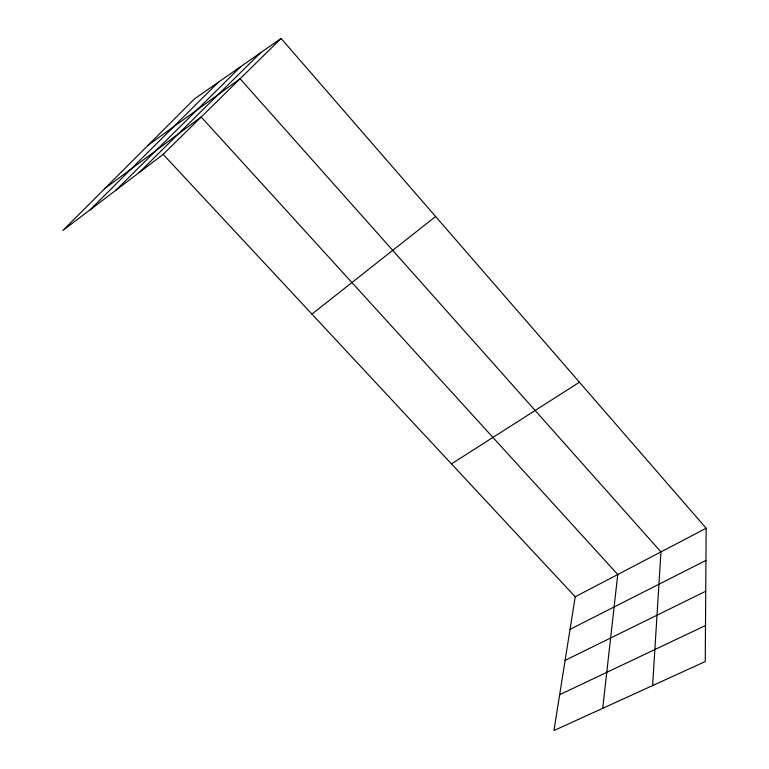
<?xml version="1.0" encoding="UTF-8"?>
<svg xmlns="http://www.w3.org/2000/svg" width="769" height="769" viewBox="0 0 769 769"><rect width="100%" height="100%" fill="white"/><g stroke="black" fill="none" stroke-linecap="round" stroke-linejoin="round"><path stroke-width="1.15" d="M706.173 528.245L705.25 661.561L553.959 730.55L575.222 596.773L163.163 154.358L62.827 230.527L194.519 98.855L281.079 38.45L706.173 528.245L575.222 596.773M652.621 685.564L660.956 551.911L240.072 78.755L148.273 145.091M602.723 708.316L617.747 574.52L201.19 116.975L104.853 188.501M90.175 209.764L218.377 82.206M116.052 190.126L240.764 66.586M139.179 172.564L260.624 52.725M163.163 154.358L281.079 38.45M311.945 314.108L435.61 216.493M451.461 463.899L579.442 382.222M570.05 629.321L705.952 560.409M565.109 660.369L705.74 591.246M559.659 694.695L705.5 625.533"/></g></svg>
